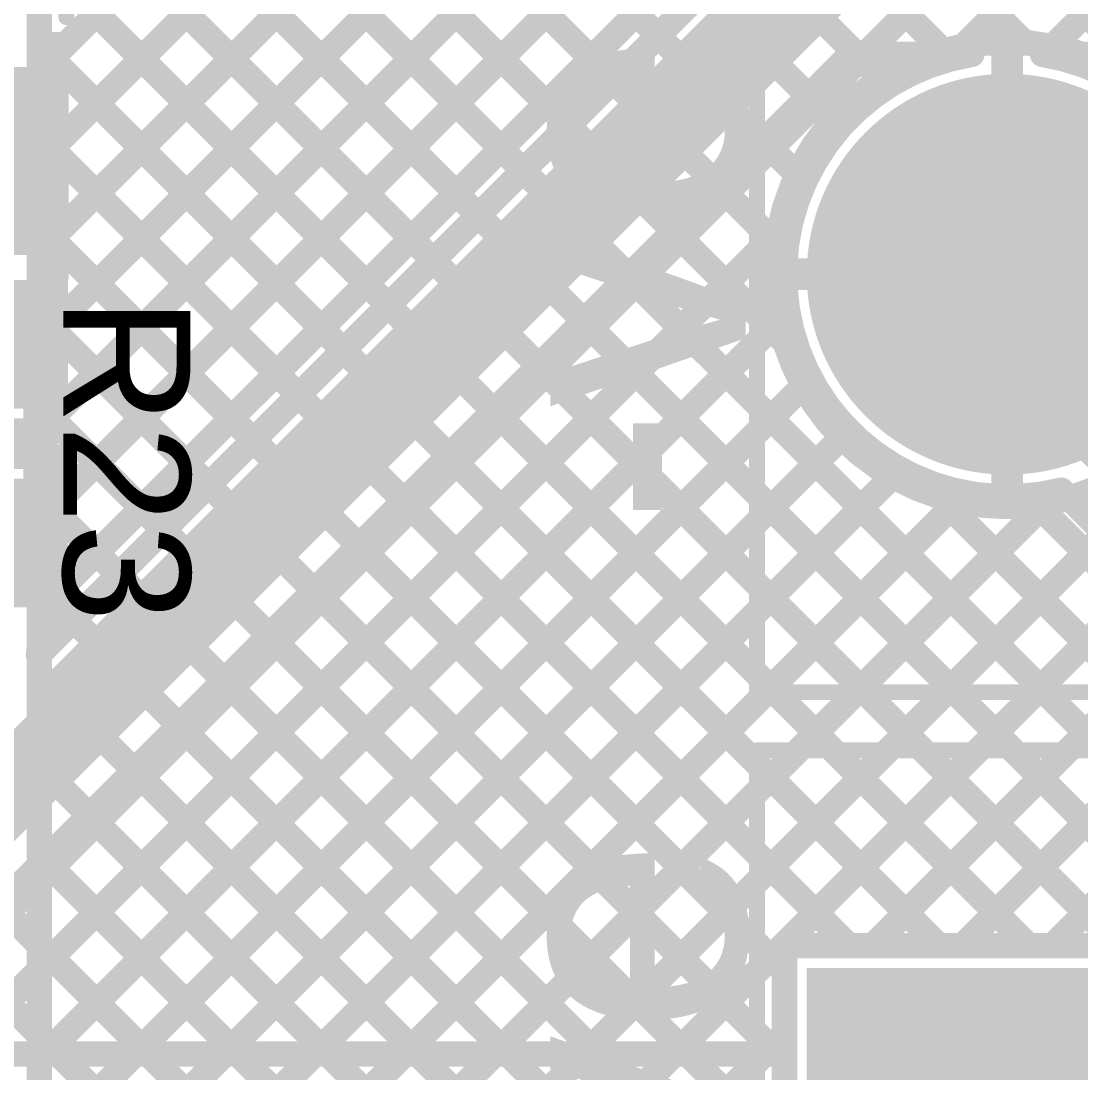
# Model space of a CAD drawing. Header units: millimetres. Extents: x 0 to 214, y 0 to 214.
# Drawn here: x 6.0198 to 6.3532, y 1.7051 to 2.0359 of the extents above; entities that cross this region are included whole.
import ezdxf

# ---------------------------------------------------------------- set-up
doc = ezdxf.new("R2010")
doc.units = ezdxf.units.MM
doc.header["$MEASUREMENT"] = 0
for name, color, linetype in [('BottomLayer', 5, 'Continuous'), ('BottomSolder', 6, 'Continuous'), ('MultiLayer', 9, 'Continuous'), ('PadHoleLayer', 156, 'Continuous'), ('TopLayer', 1, 'Continuous'), ('TopOverlay', 2, 'Continuous'), ('TopPaste', 8, 'Continuous'), ('TopSolder', 216, 'Continuous')]:
    doc.layers.add(name, color=color, linetype=linetype)
doc.styles.add('Arial', font='', dxfattribs={"height": 0.2})
doc.styles.get('Arial').set_extended_font_data('Arial')

# ---------------------------------------------------------------- blocks, each defined once
blk = doc.blocks.new('PS2801C_1_F3_A_23')
at = {"layer": 'TopLayer'}
for points in [[(-0.14961, 0.04272), (-0.09843, 0.04272), (-0.09843, 0.00728), (-0.14961, 0.00728)], [(0.09843, 0.04272), (0.14961, 0.04272), (0.14961, 0.00728), (0.09843, 0.00728)], [(-0.14961, -0.00728), (-0.09843, -0.00728), (-0.09843, -0.04272), (-0.14961, -0.04272)], [(0.09843, -0.00728), (0.14961, -0.00728), (0.14961, -0.04272), (0.09843, -0.04272)]]:
    blk.add_hatch(color=1, dxfattribs=at).paths.add_polyline_path(points)
at = {"layer": 'TopPaste'}
for points in [[(-0.14961, 0.04272), (-0.09843, 0.04272), (-0.09843, 0.00728), (-0.14961, 0.00728)], [(0.09843, 0.04272), (0.14961, 0.04272), (0.14961, 0.00728), (0.09843, 0.00728)], [(-0.14961, -0.00728), (-0.09843, -0.00728), (-0.09843, -0.04272), (-0.14961, -0.04272)], [(0.09843, -0.00728), (0.14961, -0.00728), (0.14961, -0.04272), (0.09843, -0.04272)]]:
    blk.add_hatch(color=8, dxfattribs=at).paths.add_polyline_path(points)
at = {"layer": 'TopSolder'}
for points in [[(-0.15361, 0.04672), (-0.09443, 0.04672), (-0.09443, 0.00328), (-0.15361, 0.00328)], [(0.09443, 0.04672), (0.15361, 0.04672), (0.15361, 0.00328), (0.09443, 0.00328)], [(-0.15361, -0.00328), (-0.09443, -0.00328), (-0.09443, -0.04672), (-0.15361, -0.04672)], [(0.09443, -0.00328), (0.15361, -0.00328), (0.15361, -0.04672), (0.09443, -0.04672)]]:
    blk.add_hatch(color=216, dxfattribs=at).paths.add_polyline_path(points)
at = {"layer": 'TopOverlay'}
for points, const_width in [([(-0.14002, 0.053, 1), (-0.14843, 0.053, 1)], 0.005), ([(-0.07547, 0.057, 1), (-0.07297, 0.057, 1)], 0.0025), ([(0.07753, 0.057, 1), (0.08003, 0.057, 1)], 0.0025), ([(-0.14968, 0.053, 1), (-0.14718, 0.053, 1)], 0.0025), ([(-0.14127, 0.053, 1), (-0.13877, 0.053, 1)], 0.0025), ([(-0.07547, -0.057, 1), (-0.07297, -0.057, 1)], 0.0025), ([(0.07753, -0.057, 1), (0.08003, -0.057, 1)], 0.0025)]:
    blk.add_lwpolyline(points, format="xyb", close=True, dxfattribs=dict(at, const_width=const_width))
at = {"layer": 'TopOverlay', "const_width": 0.005}
for points in [[(0.07878, 0.057), (-0.07422, 0.057)], [(0.07878, -0.057), (-0.07422, -0.057)]]:
    blk.add_lwpolyline(points, dxfattribs=at)
blk = doc.blocks.new('TBP01R1_508_03BE_86')
at = {"layer": 'BottomLayer'}
h = blk.add_hatch(color=5, dxfattribs=at)
edge = h.paths.add_edge_path()
edge.add_arc((0.3, 0), 0.05906, 0, 360)
at = {"layer": 'BottomSolder'}
h = blk.add_hatch(color=6, dxfattribs=at)
edge = h.paths.add_edge_path()
edge.add_arc((0.3, 0), 0.06306, 0, 360)
at = {"layer": 'MultiLayer'}
h = blk.add_hatch(color=9, dxfattribs=at)
edge = h.paths.add_edge_path()
edge.add_arc((0.3, 0), 0.05906, 0, 360)
at = {"layer": 'PadHoleLayer'}
h = blk.add_hatch(color=156, dxfattribs=at)
edge = h.paths.add_edge_path()
edge.add_arc((0.3, 0), 0.03346, 0, 360)
at = {"layer": 'TopLayer'}
h = blk.add_hatch(color=1, dxfattribs=at)
edge = h.paths.add_edge_path()
edge.add_arc((0.3, 0), 0.05906, 0, 360)
at = {"layer": 'TopSolder'}
h = blk.add_hatch(color=216, dxfattribs=at)
edge = h.paths.add_edge_path()
edge.add_arc((0.3, 0), 0.06306, 0, 360)
at = {"layer": 'TopOverlay', "const_width": 0.005}
for points in [[(0.4315, -0.07874), (0.4315, 0.3937)], [(0.4315, -0.07874), (-0.2315, -0.07874)]]:
    blk.add_lwpolyline(points, dxfattribs=at)
at = {"layer": 'TopOverlay', "const_width": 0.0025}
blk.add_lwpolyline([(0.43025, -0.07874, 1), (0.43275, -0.07874, 1)], format="xyb", close=True, dxfattribs=at)
blk.add_lwpolyline([(0.43025, -0.07874, 1), (0.43275, -0.07874, 1)], format="xyb", close=True, dxfattribs=at)
blk = doc.blocks.new('TBP01R1_508_03BE_87')
at = {"layer": 'BottomLayer'}
blk.add_hatch(color=5, dxfattribs=at).paths.add_polyline_path([(-0.15906, 0.05906), (-0.04094, 0.05906), (-0.04094, -0.05906), (-0.15906, -0.05906)])
at = {"layer": 'BottomSolder'}
blk.add_hatch(color=6, dxfattribs=at).paths.add_polyline_path([(-0.16306, 0.06306), (-0.03694, 0.06306), (-0.03694, -0.06306), (-0.16306, -0.06306)])
at = {"layer": 'MultiLayer'}
blk.add_hatch(color=9, dxfattribs=at).paths.add_polyline_path([(-0.15906, 0.05906), (-0.04094, 0.05906), (-0.04094, -0.05906), (-0.15906, -0.05906)])
at = {"layer": 'PadHoleLayer'}
h = blk.add_hatch(color=156, dxfattribs=at)
edge = h.paths.add_edge_path()
edge.add_arc((-0.1, 0), 0.03346, 0, 360)
at = {"layer": 'TopLayer'}
blk.add_hatch(color=1, dxfattribs=at).paths.add_polyline_path([(-0.15906, 0.05906), (-0.04094, 0.05906), (-0.04094, -0.05906), (-0.15906, -0.05906)])
at = {"layer": 'TopSolder'}
blk.add_hatch(color=216, dxfattribs=at).paths.add_polyline_path([(-0.16306, 0.06306), (-0.03694, 0.06306), (-0.03694, -0.06306), (-0.16306, -0.06306)])
at = {"layer": 'TopOverlay', "const_width": 0.005}
for points in [[(-0.2315, -0.07874), (-0.2315, 0.3937)], [(0.4315, -0.07874), (-0.2315, -0.07874)]]:
    blk.add_lwpolyline(points, dxfattribs=at)
at = {"layer": 'TopOverlay', "const_width": 0.0025}
blk.add_lwpolyline([(-0.23275, -0.07874, 1), (-0.23025, -0.07874, 1)], format="xyb", close=True, dxfattribs=at)
blk.add_lwpolyline([(-0.23275, -0.07874, 1), (-0.23025, -0.07874, 1)], format="xyb", close=True, dxfattribs=at)
blk = doc.blocks.new('RES_0603_224')
at = {"layer": 'TopLayer'}
for points in [[(-0.015, 0.0175), (-0.015, -0.0175), (-0.045, -0.0175), (-0.045, 0.0175)], [(0.045, 0.0175), (0.045, -0.0175), (0.015, -0.0175), (0.015, 0.0175)]]:
    blk.add_hatch(color=1, dxfattribs=at).paths.add_polyline_path(points)
at = {"layer": 'TopPaste'}
for points in [[(-0.015, 0.0175), (-0.015, -0.0175), (-0.045, -0.0175), (-0.045, 0.0175)], [(0.045, 0.0175), (0.045, -0.0175), (0.015, -0.0175), (0.015, 0.0175)]]:
    blk.add_hatch(color=8, dxfattribs=at).paths.add_polyline_path(points)
at = {"layer": 'TopSolder'}
for points in [[(-0.011, 0.0215), (-0.011, -0.0215), (-0.049, -0.0215), (-0.049, 0.0215)], [(0.049, 0.0215), (0.049, -0.0215), (0.011, -0.0215), (0.011, 0.0215)]]:
    blk.add_hatch(color=216, dxfattribs=at).paths.add_polyline_path(points)
at = {"layer": 'TopOverlay', "const_width": 0.005}
for points in [[(-0.049, -0.021), (-0.049, 0.021)], [(0.049, 0.021), (-0.049, 0.021)], [(0.049, -0.021), (0.049, 0.021)], [(0.049, -0.021), (-0.049, -0.021)]]:
    blk.add_lwpolyline(points, dxfattribs=at)
at = {"layer": 'TopOverlay', "const_width": 0.0025}
for points in [[(-0.05025, 0.021, 1), (-0.04775, 0.021, 1)], [(-0.05025, 0.021, 1), (-0.04775, 0.021, 1)], [(0.04775, 0.021, 1), (0.05025, 0.021, 1)], [(0.04775, 0.021, 1), (0.05025, 0.021, 1)], [(-0.05025, -0.021, 1), (-0.04775, -0.021, 1)], [(-0.05025, -0.021, 1), (-0.04775, -0.021, 1)], [(0.04775, -0.021, 1), (0.05025, -0.021, 1)], [(0.04775, -0.021, 1), (0.05025, -0.021, 1)]]:
    blk.add_lwpolyline(points, format="xyb", close=True, dxfattribs=at)

msp = doc.modelspace()

# ---------------------------------------------------------------- linework, layer by layer
at = {"layer": 'BottomLayer'}
for points, const_width in [([(6.0255, 1.84), (6.0255, 2.41551)], 0.008), ([(6.0255, 2.33917), (6.33549, 2.02918)], 0.008), ([(6.0255, 2.31089), (6.30984, 2.02655)], 0.008), ([(6.0255, 1.9637), (6.34807, 2.28628)], 0.008), ([(6.0255, 1.99199), (6.31979, 2.28628)], 0.008), ([(6.0255, 2.02027), (6.29151, 2.28628)], 0.008), ([(6.0255, 2.2826), (6.29039, 2.01772)], 0.008), ([(6.0255, 2.25432), (6.27519, 2.00463)], 0.008), ([(6.31613, 2.02806), (6.53608, 2.24801)], 0.008), ([(6.34433, 2.02797), (6.549, 2.23264)], 0.008), ([(6.0255, 2.22603), (6.26396, 1.98757)], 0.008), ([(6.0255, 2.19775), (6.25755, 1.9657)], 0.008), ([(6.0255, 1.93542), (6.26161, 2.17153)], 0.008), ([(6.0255, 2.16946), (6.2602, 1.93476)], 0.008), ([(6.0255, 1.90713), (6.26125, 2.14288)], 0.008), ([(6.0255, 2.14118), (6.45568, 1.711)], 0.008), ([(6.0255, 1.87885), (6.26883, 2.12218)], 0.008), ([(6.0255, 2.1129), (6.39334, 1.74506)], 0.008), ([(6.0255, 1.85057), (6.2811, 2.10617)], 0.008), ([(6.0255, 1.82228), (6.29749, 2.09428)], 0.008), ([(6.29986, 2.09309), (6.549, 1.84395)], 0.008), ([(6.0255, 1.76571), (6.34857, 2.08878)], 0.008), ([(6.0255, 1.794), (6.3187, 2.0872)], 0.008), ([(6.0255, 2.08461), (6.36506, 1.74506)], 0.008), ([(6.0255, 1.53944), (6.549, 2.06294)], 0.008), ([(6.0255, 2.05633), (6.33677, 1.74506)], 0.008), ([(6.0255, 1.51115), (6.549, 2.03465)], 0.008), ([(6.0255, 2.02804), (6.30849, 1.74506)], 0.008), ([(6.33, 1.95633), (6.33, 2.02539)], 0.01), ([(6.28768, 1.74506), (6.549, 2.00637)], 0.008), ([(6.0255, 1.99976), (6.2802, 1.74506)], 0.008), ([(6.31597, 1.74506), (6.549, 1.97809)], 0.008), ([(6.0255, 1.97147), (6.25994, 1.73703)], 0.008), ([(6.0255, 1.73743), (6.25827, 1.9702)], 0.008), ([(6.26094, 1.95633), (6.33, 1.95633)], 0.01), ([(6.33, 1.95633), (6.39906, 1.95633)], 0.01), ([(6.33, 1.88728), (6.33, 1.95633)], 0.01), ([(6.34425, 1.74506), (6.549, 1.9498)], 0.008), ([(6.0255, 1.94319), (6.25994, 1.70875)], 0.008), ([(6.0255, 1.70914), (6.25836, 1.94201)], 0.008), ([(6.0255, 1.68086), (6.26591, 1.92127)], 0.008), ([(6.0255, 1.91491), (6.25994, 1.68046)], 0.008), ([(6.0255, 1.65258), (6.27797, 1.90505)], 0.008), ([(6.0255, 1.62429), (6.29398, 1.89277)], 0.008), ([(6.0255, 1.88662), (6.25994, 1.65218)], 0.008), ([(6.30843, 1.88654), (6.47253, 1.72244)], 0.008), ([(6.0255, 1.59601), (6.31445, 1.88495)], 0.008), ([(6.0255, 1.56772), (6.34206, 1.88428)], 0.008), ([(6.33937, 1.88388), (6.48667, 1.73658)], 0.008), ([(6.0255, 1.85834), (6.25994, 1.62389)], 0.008), ([(6.0255, 1.15), (6.0255, 1.84)], 0.008), ([(6.0255, 1.83005), (6.31267, 1.54288)], 0.008), ([(6.0255, 1.80177), (6.29287, 1.5344)], 0.008), ([(6.0255, 1.77348), (6.27755, 1.52144)], 0.008), ([(6.0255, 1.7452), (6.26638, 1.50432)], 0.008), ([(6.25994, 1.74506), (6.40006, 1.74506)], 0.008), ([(6.25994, 1.60494), (6.25994, 1.74506)], 0.008), ([(6.0255, 1.48287), (6.25994, 1.71732)], 0.008), ([(6.0255, 1.71692), (6.26031, 1.48211)], 0.008)]:
    msp.add_lwpolyline(points, dxfattribs=dict(at, const_width=const_width))
for points, const_width in [([(6.0235, 2.02804, 1), (6.0275, 2.02804, 1)], 0.004), ([(6.40306, 1.95633, 1), (6.25694, 1.95633, 1)], 0.008), ([(6.30784, 2.02655, 1), (6.31184, 2.02655, 1)], 0.004), ([(6.31413, 2.02806, 1), (6.31813, 2.02806, 1)], 0.004), ([(6.3275, 2.02539, 1), (6.3325, 2.02539, 1)], 0.005), ([(6.33349, 2.02918, 1), (6.33749, 2.02918, 1)], 0.004), ([(6.34233, 2.02797, 1), (6.34633, 2.02797, 1)], 0.004), ([(6.0235, 2.02027, 1), (6.0275, 2.02027, 1)], 0.004), ([(6.28839, 2.01772, 1), (6.29239, 2.01772, 1)], 0.004), ([(6.27319, 2.00463, 1), (6.27719, 2.00463, 1)], 0.004), ([(6.0235, 1.99976, 1), (6.0275, 1.99976, 1)], 0.004), ([(6.0235, 1.99199, 1), (6.0275, 1.99199, 1)], 0.004), ([(6.26196, 1.98757, 1), (6.26596, 1.98757, 1)], 0.004), ([(6.0235, 1.97147, 1), (6.0275, 1.97147, 1)], 0.004), ([(6.25627, 1.9702, 1), (6.26027, 1.9702, 1)], 0.004), ([(6.0235, 1.9637, 1), (6.0275, 1.9637, 1)], 0.004), ([(6.25555, 1.9657, 1), (6.25955, 1.9657, 1)], 0.004), ([(6.25494, 1.95633, 1), (6.25894, 1.95633, 1)], 0.004), ([(6.25844, 1.95633, 1), (6.26344, 1.95633, 1)], 0.005), ([(6.3275, 1.95633, 1), (6.3325, 1.95633, 1)], 0.005), ([(6.3275, 1.95633, 1), (6.3325, 1.95633, 1)], 0.005), ([(6.3275, 1.95633, 1), (6.3325, 1.95633, 1)], 0.005), ([(6.3275, 1.95633, 1), (6.3325, 1.95633, 1)], 0.005), ([(6.0235, 1.94319, 1), (6.0275, 1.94319, 1)], 0.004), ([(6.25636, 1.94201, 1), (6.26036, 1.94201, 1)], 0.004), ([(6.0235, 1.93542, 1), (6.0275, 1.93542, 1)], 0.004), ([(6.2582, 1.93476, 1), (6.2622, 1.93476, 1)], 0.004), ([(6.26391, 1.92127, 1), (6.26791, 1.92127, 1)], 0.004), ([(6.0235, 1.91491, 1), (6.0275, 1.91491, 1)], 0.004), ([(6.0235, 1.90713, 1), (6.0275, 1.90713, 1)], 0.004), ([(6.27597, 1.90505, 1), (6.27997, 1.90505, 1)], 0.004), ([(6.29198, 1.89277, 1), (6.29598, 1.89277, 1)], 0.004), ([(6.0235, 1.88662, 1), (6.0275, 1.88662, 1)], 0.004), ([(6.30643, 1.88654, 1), (6.31043, 1.88654, 1)], 0.004), ([(6.3275, 1.88728, 1), (6.3325, 1.88728, 1)], 0.005), ([(6.31245, 1.88495, 1), (6.31645, 1.88495, 1)], 0.004), ([(6.33737, 1.88388, 1), (6.34137, 1.88388, 1)], 0.004), ([(6.34006, 1.88428, 1), (6.34406, 1.88428, 1)], 0.004), ([(6.0235, 1.87885, 1), (6.0275, 1.87885, 1)], 0.004), ([(6.0235, 1.85834, 1), (6.0275, 1.85834, 1)], 0.004), ([(6.0235, 1.85057, 1), (6.0275, 1.85057, 1)], 0.004), ([(6.0235, 1.84, 1), (6.0275, 1.84, 1)], 0.004), ([(6.0235, 1.84, 1), (6.0275, 1.84, 1)], 0.004), ([(6.0235, 1.83005, 1), (6.0275, 1.83005, 1)], 0.004), ([(6.0235, 1.82228, 1), (6.0275, 1.82228, 1)], 0.004), ([(6.0235, 1.80177, 1), (6.0275, 1.80177, 1)], 0.004), ([(6.0235, 1.794, 1), (6.0275, 1.794, 1)], 0.004), ([(6.0235, 1.77348, 1), (6.0275, 1.77348, 1)], 0.004), ([(6.0235, 1.76571, 1), (6.0275, 1.76571, 1)], 0.004), ([(6.0235, 1.7452, 1), (6.0275, 1.7452, 1)], 0.004), ([(6.25794, 1.74506, 1), (6.26194, 1.74506, 1)], 0.004), ([(6.25794, 1.74506, 1), (6.26194, 1.74506, 1)], 0.004), ([(6.2782, 1.74506, 1), (6.2822, 1.74506, 1)], 0.004), ([(6.28568, 1.74506, 1), (6.28968, 1.74506, 1)], 0.004), ([(6.30649, 1.74506, 1), (6.31049, 1.74506, 1)], 0.004), ([(6.31397, 1.74506, 1), (6.31797, 1.74506, 1)], 0.004), ([(6.33477, 1.74506, 1), (6.33877, 1.74506, 1)], 0.004), ([(6.34225, 1.74506, 1), (6.34625, 1.74506, 1)], 0.004), ([(6.0235, 1.73743, 1), (6.0275, 1.73743, 1)], 0.004), ([(6.25794, 1.73703, 1), (6.26194, 1.73703, 1)], 0.004), ([(6.0235, 1.71692, 1), (6.0275, 1.71692, 1)], 0.004), ([(6.25794, 1.71732, 1), (6.26194, 1.71732, 1)], 0.004), ([(6.0235, 1.70914, 1), (6.0275, 1.70914, 1)], 0.004), ([(6.25794, 1.70875, 1), (6.26194, 1.70875, 1)], 0.004)]:
    msp.add_lwpolyline(points, format="xyb", close=True, dxfattribs=dict(at, const_width=const_width))
at = {"layer": 'TopLayer'}
for points, const_width in [([(5.96831, 2.17008), (6.16358, 1.97482)], 0.008), ([(6.0305, 1.94042), (6.21791, 2.12783)], 0.008), ([(6.0305, 1.91213), (6.2462, 2.12783)], 0.008), ([(6.03072, 2.02549), (6.13306, 2.12783)], 0.008), ([(6.03072, 1.9972), (6.16135, 2.12783)], 0.008), ([(6.03072, 1.96892), (6.18963, 2.12783)], 0.008), ([(6.03885, 2.12783), (6.17772, 1.98896)], 0.008), ([(6.06713, 2.12783), (6.19187, 2.0031)], 0.008), ([(6.09542, 2.12783), (6.20601, 2.01724)], 0.008), ([(6.1237, 2.12783), (6.22015, 2.03138)], 0.008), ([(6.0305, 1.88385), (6.26883, 2.12218)], 0.008), ([(6.0305, 1.85557), (6.2811, 2.10617)], 0.008), ([(6.02492, 2.08519), (6.14944, 1.96067)], 0.008), ([(6.0255, 2.02857), (6.0255, 2.08)], 0.008), ([(6.02523, 1.83647), (6.25437, 2.0656)], 0.008), ([(6.003, 1.781), (6.271, 2.049)], 0.025), ([(6.0255, 2.05633), (6.1353, 1.94653)], 0.008), ([(6.0255, 2.02857), (6.03072, 2.02857)], 0.008), ([(6.03072, 1.95539), (6.03072, 2.02857)], 0.008), ([(5.96079, 1.701), (6.28529, 2.0255)], 0.008), ([(6.01963, 1.7644), (6.28073, 2.0255)], 0.008), ([(6.28073, 2.0255), (6.31888, 2.0255)], 0.008), ([(6.2826, 2.0255), (6.29256, 2.01554)], 0.008), ([(6.34112, 2.0255), (6.496, 2.0255)], 0.008), ([(6.03072, 2.02283), (6.12115, 1.93239)], 0.008), ([(6.26753, 2.01229), (6.27731, 2.0025)], 0.008), ([(6.25338, 1.99815), (6.26622, 1.98531)], 0.008), ([(6.03072, 1.99454), (6.10701, 1.91825)], 0.008), ([(6.23924, 1.98401), (6.26026, 1.96299)], 0.008), ([(6.33, 1.95633), (6.526, 1.76033)], 0.05), ([(5.99894, 1.71087), (6.26226, 1.97419)], 0.008), ([(6.2251, 1.96987), (6.26516, 1.9298)], 0.008), ([(6.03072, 1.96626), (6.09287, 1.9041)], 0.008), ([(6.0305, 1.95539), (6.0305, 1.959)], 0.008), ([(6.0305, 1.907), (6.0305, 1.95539)], 0.008), ([(6.21096, 1.95572), (6.49, 1.67668)], 0.008), ([(6.02736, 1.711), (6.26094, 1.94458)], 0.008), ([(6.19682, 1.94158), (6.39334, 1.74506)], 0.008), ([(6.0305, 1.93819), (6.07873, 1.88996)], 0.008), ([(6.18267, 1.92744), (6.36506, 1.74506)], 0.008), ([(6.05564, 1.711), (6.26812, 1.92348)], 0.008), ([(6.16853, 1.9133), (6.33677, 1.74506)], 0.008), ([(6.02537, 1.907), (6.0305, 1.91213)], 0.008), ([(6.0305, 1.90991), (6.06459, 1.87582)], 0.008), ([(5.9735, 1.907), (6.0305, 1.907)], 0.008), ([(6.01737, 1.899), (6.02537, 1.907)], 0.008), ([(6.08392, 1.711), (6.28009, 1.90717)], 0.008), ([(5.9735, 1.899), (6.0305, 1.899)], 0.008), ([(6.0305, 1.847), (6.0305, 1.899)], 0.008), ([(6.15439, 1.89915), (6.30849, 1.74506)], 0.008), ([(6.11221, 1.711), (6.29619, 1.89498)], 0.008), ([(6.30347, 1.8915), (6.49, 1.70496)], 0.008), ([(6.14049, 1.711), (6.31699, 1.8875)], 0.008), ([(6.16878, 1.711), (6.34588, 1.8881)], 0.008), ([(6.33665, 1.88659), (6.49, 1.73325)], 0.008), ([(6.34704, 1.88838), (6.49, 1.74542)], 0.008), ([(6.14025, 1.88501), (6.2802, 1.74506)], 0.008), ([(6.0305, 1.88162), (6.05044, 1.86168)], 0.008), ([(6.19706, 1.711), (6.36074, 1.87468)], 0.008), ([(6.1261, 1.87087), (6.25994, 1.73703)], 0.008), ([(6.22535, 1.711), (6.37488, 1.86054)], 0.008), ([(6.11196, 1.85673), (6.25769, 1.711)], 0.008), ([(6.0305, 1.85334), (6.0363, 1.84754)], 0.008), ([(6.0255, 1.847), (6.0305, 1.847)], 0.008), ([(6.0255, 1.84), (6.0255, 1.847)], 0.008), ([(6.28768, 1.74506), (6.38903, 1.8464)], 0.008), ([(6.09782, 1.84259), (6.22941, 1.711)], 0.008), ([(6.31597, 1.74506), (6.40317, 1.83225)], 0.008), ([(6.08368, 1.82844), (6.20112, 1.711)], 0.008), ([(6.34425, 1.74506), (6.41731, 1.81811)], 0.008), ([(6.06954, 1.8143), (6.17284, 1.711)], 0.008), ([(6.05539, 1.80016), (6.14455, 1.711)], 0.008), ([(6.04125, 1.78602), (6.11627, 1.711)], 0.008), ([(6.02711, 1.77188), (6.08798, 1.711)], 0.008), ([(5.98492, 1.7575), (6.03142, 1.711)], 0.008), ([(6.01158, 1.75912), (6.0597, 1.711)], 0.008), ([(6.25994, 1.74506), (6.40006, 1.74506)], 0.008), ([(6.25994, 1.711), (6.25994, 1.74506)], 0.008), ([(6.25363, 1.711), (6.25994, 1.71732)], 0.008), ([(6.00208, 1.711), (6.25994, 1.711)], 0.008)]:
    msp.add_lwpolyline(points, dxfattribs=dict(at, const_width=const_width))
for points, const_width in [([(6.21815, 2.03138, 1), (6.22215, 2.03138, 1)], 0.004), ([(6.0235, 2.02857, 1), (6.0275, 2.02857, 1)], 0.004), ([(6.0235, 2.02857, 1), (6.0275, 2.02857, 1)], 0.004), ([(6.02872, 2.02857, 1), (6.03272, 2.02857, 1)], 0.004), ([(6.02872, 2.02857, 1), (6.03272, 2.02857, 1)], 0.004), ([(6.02872, 2.02549, 1), (6.03272, 2.02549, 1)], 0.004), ([(6.27873, 2.0255, 1), (6.28273, 2.0255, 1)], 0.004), ([(6.27873, 2.0255, 1), (6.28273, 2.0255, 1)], 0.004), ([(6.2806, 2.0255, 1), (6.2846, 2.0255, 1)], 0.004), ([(6.28329, 2.0255, 1), (6.28729, 2.0255, 1)], 0.004), ([(6.31688, 2.0255, 1), (6.32088, 2.0255, 1)], 0.004), ([(6.31688, 2.0255, 1), (6.32088, 2.0255, 1)], 0.004), ([(6.33912, 2.0255, 1), (6.34312, 2.0255, 1)], 0.004), ([(6.33912, 2.0255, 1), (6.34312, 2.0255, 1)], 0.004), ([(6.02872, 2.02283, 1), (6.03272, 2.02283, 1)], 0.004), ([(6.20401, 2.01724, 1), (6.20801, 2.01724, 1)], 0.004), ([(6.29056, 2.01554, 1), (6.29456, 2.01554, 1)], 0.004), ([(6.26553, 2.01229, 1), (6.26953, 2.01229, 1)], 0.004), ([(6.18987, 2.0031, 1), (6.19387, 2.0031, 1)], 0.004), ([(6.27531, 2.0025, 1), (6.27931, 2.0025, 1)], 0.004), ([(6.02872, 1.9972, 1), (6.03272, 1.9972, 1)], 0.004), ([(6.25138, 1.99815, 1), (6.25538, 1.99815, 1)], 0.004), ([(6.02872, 1.99454, 1), (6.03272, 1.99454, 1)], 0.004), ([(6.17572, 1.98896, 1), (6.17972, 1.98896, 1)], 0.004), ([(6.23724, 1.98401, 1), (6.24124, 1.98401, 1)], 0.004), ([(6.26422, 1.98531, 1), (6.26822, 1.98531, 1)], 0.004), ([(6.3175, 1.95633, 1), (6.3425, 1.95633, 1)], 0.025), ([(6.16158, 1.97482, 1), (6.16558, 1.97482, 1)], 0.004), ([(6.26026, 1.97419, 1), (6.26426, 1.97419, 1)], 0.004), ([(6.2231, 1.96987, 1), (6.2271, 1.96987, 1)], 0.004), ([(6.02872, 1.96892, 1), (6.03272, 1.96892, 1)], 0.004), ([(6.02872, 1.96626, 1), (6.03272, 1.96626, 1)], 0.004), ([(6.25826, 1.96299, 1), (6.26226, 1.96299, 1)], 0.004), ([(6.14744, 1.96067, 1), (6.15144, 1.96067, 1)], 0.004), ([(6.0285, 1.959, 1), (6.0325, 1.959, 1)], 0.004), ([(6.0285, 1.95539, 1), (6.0325, 1.95539, 1)], 0.004), ([(6.0285, 1.95539, 1), (6.0325, 1.95539, 1)], 0.004), ([(6.02872, 1.95539, 1), (6.03272, 1.95539, 1)], 0.004), ([(6.20896, 1.95572, 1), (6.21296, 1.95572, 1)], 0.004), ([(6.1333, 1.94653, 1), (6.1373, 1.94653, 1)], 0.004), ([(6.25894, 1.94458, 1), (6.26294, 1.94458, 1)], 0.004), ([(6.0285, 1.94042, 1), (6.0325, 1.94042, 1)], 0.004), ([(6.19482, 1.94158, 1), (6.19882, 1.94158, 1)], 0.004), ([(6.0285, 1.93819, 1), (6.0325, 1.93819, 1)], 0.004), ([(6.11915, 1.93239, 1), (6.12315, 1.93239, 1)], 0.004), ([(6.26316, 1.9298, 1), (6.26716, 1.9298, 1)], 0.004), ([(6.18067, 1.92744, 1), (6.18467, 1.92744, 1)], 0.004), ([(6.26612, 1.92348, 1), (6.27012, 1.92348, 1)], 0.004), ([(6.10501, 1.91825, 1), (6.10901, 1.91825, 1)], 0.004), ([(6.16653, 1.9133, 1), (6.17053, 1.9133, 1)], 0.004), ([(6.0285, 1.91213, 1), (6.0325, 1.91213, 1)], 0.004), ([(6.0285, 1.91213, 1), (6.0325, 1.91213, 1)], 0.004), ([(6.0285, 1.90991, 1), (6.0325, 1.90991, 1)], 0.004), ([(6.02337, 1.907, 1), (6.02737, 1.907, 1)], 0.004), ([(6.02337, 1.907, 1), (6.02737, 1.907, 1)], 0.004), ([(6.0285, 1.907, 1), (6.0325, 1.907, 1)], 0.004), ([(6.0285, 1.907, 1), (6.0325, 1.907, 1)], 0.004), ([(6.27809, 1.90717, 1), (6.28209, 1.90717, 1)], 0.004), ([(6.09087, 1.9041, 1), (6.09487, 1.9041, 1)], 0.004), ([(6.01537, 1.899, 1), (6.01937, 1.899, 1)], 0.004), ([(6.0285, 1.899, 1), (6.0325, 1.899, 1)], 0.004), ([(6.0285, 1.899, 1), (6.0325, 1.899, 1)], 0.004), ([(6.15239, 1.89915, 1), (6.15639, 1.89915, 1)], 0.004), ([(6.29419, 1.89498, 1), (6.29819, 1.89498, 1)], 0.004), ([(6.07673, 1.88996, 1), (6.08073, 1.88996, 1)], 0.004), ([(6.30147, 1.8915, 1), (6.30547, 1.8915, 1)], 0.004), ([(6.31499, 1.8875, 1), (6.31899, 1.8875, 1)], 0.004), ([(6.33465, 1.88659, 1), (6.33865, 1.88659, 1)], 0.004), ([(6.34388, 1.8881, 1), (6.34788, 1.8881, 1)], 0.004), ([(6.34504, 1.88838, 1), (6.34904, 1.88838, 1)], 0.004), ([(6.34504, 1.88838, 1), (6.34904, 1.88838, 1)], 0.004), ([(6.0285, 1.88385, 1), (6.0325, 1.88385, 1)], 0.004), ([(6.13825, 1.88501, 1), (6.14225, 1.88501, 1)], 0.004), ([(6.0285, 1.88162, 1), (6.0325, 1.88162, 1)], 0.004), ([(6.06259, 1.87582, 1), (6.06659, 1.87582, 1)], 0.004), ([(6.1241, 1.87087, 1), (6.1281, 1.87087, 1)], 0.004), ([(6.04844, 1.86168, 1), (6.05244, 1.86168, 1)], 0.004), ([(6.10996, 1.85673, 1), (6.11396, 1.85673, 1)], 0.004), ([(6.0285, 1.85557, 1), (6.0325, 1.85557, 1)], 0.004), ([(6.0285, 1.85334, 1), (6.0325, 1.85334, 1)], 0.004), ([(6.0235, 1.847, 1), (6.0275, 1.847, 1)], 0.004), ([(6.0235, 1.847, 1), (6.0275, 1.847, 1)], 0.004), ([(6.0285, 1.847, 1), (6.0325, 1.847, 1)], 0.004), ([(6.0285, 1.847, 1), (6.0325, 1.847, 1)], 0.004), ([(6.0343, 1.84754, 1), (6.0383, 1.84754, 1)], 0.004), ([(6.0235, 1.84, 1), (6.0275, 1.84, 1)], 0.004), ([(6.0235, 1.84, 1), (6.0275, 1.84, 1)], 0.004), ([(6.09582, 1.84259, 1), (6.09982, 1.84259, 1)], 0.004), ([(6.02323, 1.83647, 1), (6.02723, 1.83647, 1)], 0.004), ([(6.02323, 1.83647, 1), (6.02723, 1.83647, 1)], 0.004), ([(6.08168, 1.82844, 1), (6.08568, 1.82844, 1)], 0.004), ([(6.06754, 1.8143, 1), (6.07154, 1.8143, 1)], 0.004), ([(6.05339, 1.80016, 1), (6.05739, 1.80016, 1)], 0.004), ([(6.03925, 1.78602, 1), (6.04325, 1.78602, 1)], 0.004), ([(6.02511, 1.77188, 1), (6.02911, 1.77188, 1)], 0.004), ([(6.01762, 1.76438, 1), (6.02162, 1.76438, 1)], 0.004), ([(6.01763, 1.7644, 1), (6.02163, 1.7644, 1)], 0.004), ([(6.01763, 1.7644, 1), (6.02163, 1.7644, 1)], 0.004), ([(6.25794, 1.74506, 1), (6.26194, 1.74506, 1)], 0.004), ([(6.25794, 1.74506, 1), (6.26194, 1.74506, 1)], 0.004), ([(6.2782, 1.74506, 1), (6.2822, 1.74506, 1)], 0.004), ([(6.28568, 1.74506, 1), (6.28968, 1.74506, 1)], 0.004), ([(6.30649, 1.74506, 1), (6.31049, 1.74506, 1)], 0.004), ([(6.31397, 1.74506, 1), (6.31797, 1.74506, 1)], 0.004), ([(6.33477, 1.74506, 1), (6.33877, 1.74506, 1)], 0.004), ([(6.34225, 1.74506, 1), (6.34625, 1.74506, 1)], 0.004), ([(6.25794, 1.73703, 1), (6.26194, 1.73703, 1)], 0.004), ([(6.25794, 1.71732, 1), (6.26194, 1.71732, 1)], 0.004), ([(6.02536, 1.711, 1), (6.02936, 1.711, 1)], 0.004), ([(6.02942, 1.711, 1), (6.03342, 1.711, 1)], 0.004), ([(6.05364, 1.711, 1), (6.05764, 1.711, 1)], 0.004), ([(6.0577, 1.711, 1), (6.0617, 1.711, 1)], 0.004), ([(6.08192, 1.711, 1), (6.08592, 1.711, 1)], 0.004), ([(6.08598, 1.711, 1), (6.08998, 1.711, 1)], 0.004), ([(6.11021, 1.711, 1), (6.11421, 1.711, 1)], 0.004), ([(6.11427, 1.711, 1), (6.11827, 1.711, 1)], 0.004), ([(6.13849, 1.711, 1), (6.14249, 1.711, 1)], 0.004), ([(6.14255, 1.711, 1), (6.14655, 1.711, 1)], 0.004), ([(6.16678, 1.711, 1), (6.17078, 1.711, 1)], 0.004), ([(6.17084, 1.711, 1), (6.17484, 1.711, 1)], 0.004), ([(6.19506, 1.711, 1), (6.19906, 1.711, 1)], 0.004), ([(6.19912, 1.711, 1), (6.20312, 1.711, 1)], 0.004), ([(6.22335, 1.711, 1), (6.22735, 1.711, 1)], 0.004), ([(6.22741, 1.711, 1), (6.23141, 1.711, 1)], 0.004), ([(6.25163, 1.711, 1), (6.25563, 1.711, 1)], 0.004), ([(6.25569, 1.711, 1), (6.25969, 1.711, 1)], 0.004), ([(6.25794, 1.711, 1), (6.26194, 1.711, 1)], 0.004), ([(6.25794, 1.711, 1), (6.26194, 1.711, 1)], 0.004)]:
    msp.add_lwpolyline(points, format="xyb", close=True, dxfattribs=dict(at, const_width=const_width))
at = {"layer": 'TopLayer', "const_width": 0.008}
for points in [[(6.34704, 1.88838, -1.044098), (6.31888, 2.0255)], [(6.34112, 2.0255, -0.368256), (6.40006, 1.95633)], [(6.0255, 1.84, -0.037747), (6.02523, 1.83647)], [(6.01963, 1.7644, -0.199188), (6.003, 1.7575)], [(6.01962, 1.76438, -0.198912), (6.003, 1.7575)]]:
    msp.add_lwpolyline(points, format="xyb", dxfattribs=at)

# ---------------------------------------------------------------- block references
at = {"rotation": 270}
for name, p in [('TBP01R1_508_03BE_86', (6.33, 2.25633)), ('PS2801C_1_F3_A_23', (5.977, 2.116)), ('RES_0603_224', (6.002, 1.903)), ('TBP01R1_508_03BE_87', (6.33, 1.575))]:
    msp.add_blockref(name, p, dxfattribs=at)

# ---------------------------------------------------------------- texts
at = {"layer": 'TopOverlay', "style": 'Arial'}
for s, height, rotation, p in [('-ve', 0.08, 90, (6.2477, 1.87716)), ('R23', 0.04, 270, (6.03301, 1.94932)), ('+ve', 0.08, 90, (6.2477, 1.59583))]:
    msp.add_text(s, height=height, rotation=rotation, dxfattribs=at).set_placement(p)

doc.saveas('drawing.dxf')
